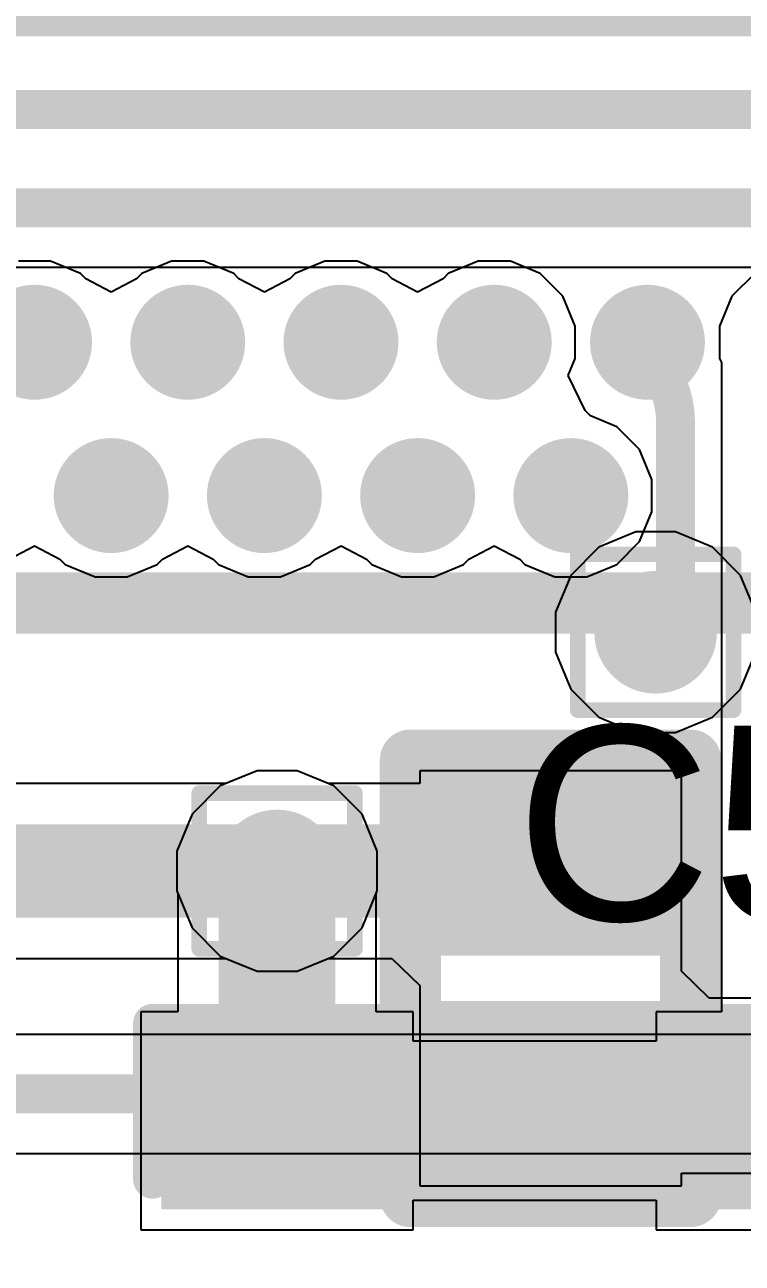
# Model space of a CAD drawing. Header units: inches. Extents: x -12 to 5355, y -7 to 5366.
# Drawn here: x 18.109 to 20.45, y 2.54 to 6.578 of the extents above; entities that cross this region are included whole.
import ezdxf

# ---------------------------------------------------------------- set-up
doc = ezdxf.new("R2010")
doc.units = ezdxf.units.IN
for name, color, linetype in [('BOTTOM LAYER', 5, 'Continuous'), ('Bottom Overlay', 54, 'Continuous'), ('Bottom Paste', 16, 'Continuous'), ('Bottom Solder', 6, 'Continuous'), ('Drill Drawing', 1, 'Continuous'), ('GROUND1', 16, 'Continuous'), ('GROUND2', 156, 'Continuous'), ('POWER', 76, 'Continuous'), ('SIGNAL', 90, 'Continuous'), ('TOP LAYER', 1, 'Continuous'), ('Top Overlay', 2, 'Continuous'), ('Top Paste', 8, 'Continuous'), ('Top Solder', 216, 'Continuous'), ('Via Holes', 16, 'Continuous')]:
    doc.layers.add(name, color=color, linetype=linetype)
doc.styles.add('Arial', font='', dxfattribs={"height": 0.2})
doc.styles.get('Arial').set_extended_font_data('Arial')

# ---------------------------------------------------------------- blocks, each defined once
blk = doc.blocks.new('IND_0402_B_30')
at = {"layer": 'BOTTOM LAYER'}
for points in [[(-0.5499989, 0.2999994), (-0.1499997, 0.2999994), (-0.1499997, -0.2999994), (-0.5499989, -0.2999994)], [(0.1499997, 0.2999994), (0.5499989, 0.2999994), (0.5499989, -0.2999994), (0.1499997, -0.2999994)]]:
    blk.add_hatch(color=5, dxfattribs=at).paths.add_polyline_path(points)
at = {"layer": 'Bottom Paste'}
for points in [[(-0.5499989, 0.2999994), (-0.1499997, 0.2999994), (-0.1499997, -0.2999994), (-0.5499989, -0.2999994)], [(0.1499997, 0.2999994), (0.5499989, 0.2999994), (0.5499989, -0.2999994), (0.1499997, -0.2999994)]]:
    blk.add_hatch(color=16, dxfattribs=at).paths.add_polyline_path(points)
at = {"layer": 'Bottom Solder'}
for points in [[(-0.6261988999999999, 0.3761994), (-0.0737997, 0.3761994), (-0.0737997, -0.3761994), (-0.6261988999999999, -0.3761994)], [(0.0737997, 0.3761994), (0.6261988999999999, 0.3761994), (0.6261988999999999, -0.3761994), (0.0737997, -0.3761994)]]:
    blk.add_hatch(color=6, dxfattribs=at).paths.add_polyline_path(points)
at = {"layer": 'Bottom Overlay'}
for points in [[(-0.7111999999999999, 0.4571999999999999, 0.1999996, 0.1999996, 0), (-0.7111999999999999, -0.4571999999999999, 0.1999996, 0.1999996, 0)], [(-0.7111999999999999, 0.4571999999999999, 0.1999996, 0.1999996, 0), (-0.3048, 0.4571999999999999, 0.1999996, 0.1999996, 0)], [(-0.3048, 0.4571999999999999, 0.1999996, 0.1999996, 0), (0.7111999999999999, 0.4571999999999999, 0.1999996, 0.1999996, 0)], [(0.7111999999999999, 0.4571999999999999, 0.1999996, 0.1999996, 0), (0.7111999999999999, -0.4571999999999999, 0.1999996, 0.1999996, 0)], [(-0.7111999999999999, -0.4571999999999999, 0.1999996, 0.1999996, 0), (-0.3048, -0.4571999999999999, 0.1999996, 0.1999996, 0)], [(-0.3048, -0.4571999999999999, 0.1999996, 0.1999996, 0), (0.7111999999999999, -0.4571999999999999, 0.1999996, 0.1999996, 0)]]:
    blk.add_lwpolyline(points, format="xyseb", dxfattribs=at)
for points in [[(-0.7611998999999999, 0.4571999999999999, 0.0999998, 0.0999998, 1), (-0.6612001, 0.4571999999999999, 0.0999998, 0.0999998, 1)], [(-0.7611998999999999, 0.4571999999999999, 0.0999998, 0.0999998, 1), (-0.6612001, 0.4571999999999999, 0.0999998, 0.0999998, 1)], [(-0.3547999, 0.4571999999999999, 0.0999998, 0.0999998, 1), (-0.2548001, 0.4571999999999999, 0.0999998, 0.0999998, 1)], [(-0.3547999, 0.4571999999999999, 0.0999998, 0.0999998, 1), (-0.2548001, 0.4571999999999999, 0.0999998, 0.0999998, 1)], [(0.6612001, 0.4571999999999999, 0.0999998, 0.0999998, 1), (0.7611998999999999, 0.4571999999999999, 0.0999998, 0.0999998, 1)], [(0.6612001, 0.4571999999999999, 0.0999998, 0.0999998, 1), (0.7611998999999999, 0.4571999999999999, 0.0999998, 0.0999998, 1)], [(-0.7611998999999999, -0.4571999999999999, 0.0999998, 0.0999998, 1), (-0.6612001, -0.4571999999999999, 0.0999998, 0.0999998, 1)], [(-0.7611998999999999, -0.4571999999999999, 0.0999998, 0.0999998, 1), (-0.6612001, -0.4571999999999999, 0.0999998, 0.0999998, 1)], [(-0.3547999, -0.4571999999999999, 0.0999998, 0.0999998, 1), (-0.2548001, -0.4571999999999999, 0.0999998, 0.0999998, 1)], [(-0.3547999, -0.4571999999999999, 0.0999998, 0.0999998, 1), (-0.2548001, -0.4571999999999999, 0.0999998, 0.0999998, 1)], [(0.6612001, -0.4571999999999999, 0.0999998, 0.0999998, 1), (0.7611998999999999, -0.4571999999999999, 0.0999998, 0.0999998, 1)], [(0.6612001, -0.4571999999999999, 0.0999998, 0.0999998, 1), (0.7611998999999999, -0.4571999999999999, 0.0999998, 0.0999998, 1)]]:
    blk.add_lwpolyline(points, format="xyseb", close=True, dxfattribs=at)
blk = doc.blocks.new('AQFN50P700X700X85_HS_74N_42')
at = {"layer": 'TOP LAYER'}
h = blk.add_hatch(color=1, dxfattribs=at)
edge = h.paths.add_edge_path()
edge.add_arc((-1.25000004, 3.25000112), 0.13750036, 0, 360)
h = blk.add_hatch(color=1, dxfattribs=at)
edge = h.paths.add_edge_path()
edge.add_arc((-0.7499985, 3.25000112), 0.13750036, 0, 360)
h = blk.add_hatch(color=1, dxfattribs=at)
edge = h.paths.add_edge_path()
edge.add_arc((-0.2499995, 3.25000112), 0.13750036, 0, 360)
h = blk.add_hatch(color=1, dxfattribs=at)
edge = h.paths.add_edge_path()
edge.add_arc((0.25000204, 3.25000112), 0.13750036, 0, 360)
h = blk.add_hatch(color=1, dxfattribs=at)
edge = h.paths.add_edge_path()
edge.add_arc((-1.49999954, 2.75000212), 0.13750036, 0, 360)
h = blk.add_hatch(color=1, dxfattribs=at)
edge = h.paths.add_edge_path()
edge.add_arc((-0.999998, 2.75000212), 0.13750036, 0, 360)
h = blk.add_hatch(color=1, dxfattribs=at)
edge = h.paths.add_edge_path()
edge.add_arc((-0.499999, 2.75000212), 0.13750036, 0, 360)
h = blk.add_hatch(color=1, dxfattribs=at)
edge = h.paths.add_edge_path()
edge.add_arc((0, 2.75000212), 0.13750036, 0, 360)
h = blk.add_hatch(color=1, dxfattribs=at)
edge = h.paths.add_edge_path()
edge.add_arc((0.50000154, 2.75000212), 0.13750036, 0, 360)
at = {"layer": 'Top Paste'}
h = blk.add_hatch(color=8, dxfattribs=at)
edge = h.paths.add_edge_path()
edge.add_arc((-1.25000004, 3.25000112), 0.1499997, 0, 360)
h = blk.add_hatch(color=8, dxfattribs=at)
edge = h.paths.add_edge_path()
edge.add_arc((-0.7499985, 3.25000112), 0.1499997, 0, 360)
h = blk.add_hatch(color=8, dxfattribs=at)
edge = h.paths.add_edge_path()
edge.add_arc((-0.2499995, 3.25000112), 0.1499997, 0, 360)
h = blk.add_hatch(color=8, dxfattribs=at)
edge = h.paths.add_edge_path()
edge.add_arc((0.25000204, 3.25000112), 0.1499997, 0, 360)
h = blk.add_hatch(color=8, dxfattribs=at)
edge = h.paths.add_edge_path()
edge.add_arc((-1.49999954, 2.75000212), 0.1499997, 0, 360)
h = blk.add_hatch(color=8, dxfattribs=at)
edge = h.paths.add_edge_path()
edge.add_arc((-0.999998, 2.75000212), 0.1499997, 0, 360)
h = blk.add_hatch(color=8, dxfattribs=at)
edge = h.paths.add_edge_path()
edge.add_arc((-0.499999, 2.75000212), 0.1499997, 0, 360)
h = blk.add_hatch(color=8, dxfattribs=at)
edge = h.paths.add_edge_path()
edge.add_arc((0, 2.75000212), 0.1499997, 0, 360)
h = blk.add_hatch(color=8, dxfattribs=at)
edge = h.paths.add_edge_path()
edge.add_arc((0.50000154, 2.75000212), 0.1499997, 0, 360)
at = {"layer": 'Top Solder'}
h = blk.add_hatch(color=216, dxfattribs=at)
edge = h.paths.add_edge_path()
edge.add_arc((-1.25000004, 3.25000112), 0.18750026, 0, 360)
h = blk.add_hatch(color=216, dxfattribs=at)
edge = h.paths.add_edge_path()
edge.add_arc((-0.7499985, 3.25000112), 0.18750026, 0, 360)
h = blk.add_hatch(color=216, dxfattribs=at)
edge = h.paths.add_edge_path()
edge.add_arc((-0.2499995, 3.25000112), 0.18750026, 0, 360)
h = blk.add_hatch(color=216, dxfattribs=at)
edge = h.paths.add_edge_path()
edge.add_arc((0.25000204, 3.25000112), 0.18750026, 0, 360)
h = blk.add_hatch(color=216, dxfattribs=at)
edge = h.paths.add_edge_path()
edge.add_arc((-1.49999954, 2.75000212), 0.18750026, 0, 360)
h = blk.add_hatch(color=216, dxfattribs=at)
edge = h.paths.add_edge_path()
edge.add_arc((-0.999998, 2.75000212), 0.18750026, 0, 360)
h = blk.add_hatch(color=216, dxfattribs=at)
edge = h.paths.add_edge_path()
edge.add_arc((-0.499999, 2.75000212), 0.18750026, 0, 360)
h = blk.add_hatch(color=216, dxfattribs=at)
edge = h.paths.add_edge_path()
edge.add_arc((0, 2.75000212), 0.18750026, 0, 360)
h = blk.add_hatch(color=216, dxfattribs=at)
edge = h.paths.add_edge_path()
edge.add_arc((0.50000154, 2.75000212), 0.18750026, 0, 360)
at = {"layer": 'Top Overlay'}
blk.add_lwpolyline([(3.60000042, 3.60000296, 0.1999996, 0.1999996, 0), (-3.60000042, 3.60000296, 0.1999996, 0.1999996, 0)], format="xyseb", dxfattribs=at)
blk = doc.blocks.new('C___0402_58')
at = {"layer": 'TOP LAYER'}
for points in [[(-0.6985, -0.3175), (-0.6985, 0.3175), (-0.2412999999999999, 0.3175), (-0.2413, -0.3175)], [(0.2412999999999999, -0.3175), (0.2413, 0.3175), (0.6985, 0.3175), (0.6985, -0.3175)]]:
    blk.add_hatch(color=1, dxfattribs=at).paths.add_polyline_path(points)
at = {"layer": 'Top Paste'}
for points in [[(-0.6985, -0.3175), (-0.6985, 0.3175), (-0.2412999999999999, 0.3175), (-0.2413, -0.3175)], [(0.2412999999999999, -0.3175), (0.2413, 0.3175), (0.6985, 0.3175), (0.6985, -0.3175)]]:
    blk.add_hatch(color=8, dxfattribs=at).paths.add_polyline_path(points)
at = {"layer": 'Top Solder'}
for points in [[(-0.7584998799999999, -0.37749988), (-0.7584998799999999, 0.37749988), (-0.18130012, 0.37749988), (-0.18130012, -0.37749988)], [(0.18130012, -0.37749988), (0.18130012, 0.37749988), (0.7584998799999999, 0.37749988), (0.7584998799999999, -0.37749988)]]:
    blk.add_hatch(color=216, dxfattribs=at).paths.add_polyline_path(points)
at = {"layer": 'Top Overlay'}
for points in [[(-0.7874, 0.4064, 0.127, 0.127, 0), (-0.7874, -0.4064, 0.127, 0.127, 0)], [(-0.7874, 0.4064, 0.127, 0.127, 0), (-0.2794, 0.4064, 0.127, 0.127, 0)], [(0.2794, 0.4064, 0.127, 0.127, 0), (0.7874, 0.4064, 0.127, 0.127, 0)], [(0.7874, 0.4064, 0.127, 0.127, 0), (0.7874, -0.4064, 0.127, 0.127, 0)], [(-0.7874, -0.4064, 0.127, 0.127, 0), (-0.2794, -0.4064, 0.127, 0.127, 0)], [(0.2794, -0.4064, 0.127, 0.127, 0), (0.7874, -0.4064, 0.127, 0.127, 0)]]:
    blk.add_lwpolyline(points, format="xyseb", dxfattribs=at)
for points in [[(-0.8191499999999999, 0.4064, 0.0635, 0.0635, 1), (-0.7556499999999999, 0.4064, 0.0635, 0.0635, 1)], [(-0.8191499999999999, 0.4064, 0.0635, 0.0635, 1), (-0.7556499999999999, 0.4064, 0.0635, 0.0635, 1)], [(-0.31115, 0.4064, 0.0635, 0.0635, 1), (-0.24765, 0.4064, 0.0635, 0.0635, 1)], [(0.24765, 0.4064, 0.0635, 0.0635, 1), (0.31115, 0.4064, 0.0635, 0.0635, 1)], [(0.7556499999999999, 0.4064, 0.0635, 0.0635, 1), (0.8191499999999999, 0.4064, 0.0635, 0.0635, 1)], [(0.7556499999999999, 0.4064, 0.0635, 0.0635, 1), (0.8191499999999999, 0.4064, 0.0635, 0.0635, 1)], [(-0.8191499999999999, -0.4064, 0.0635, 0.0635, 1), (-0.7556499999999999, -0.4064, 0.0635, 0.0635, 1)], [(-0.8191499999999999, -0.4064, 0.0635, 0.0635, 1), (-0.7556499999999999, -0.4064, 0.0635, 0.0635, 1)], [(-0.31115, -0.4064, 0.0635, 0.0635, 1), (-0.24765, -0.4064, 0.0635, 0.0635, 1)], [(0.24765, -0.4064, 0.0635, 0.0635, 1), (0.31115, -0.4064, 0.0635, 0.0635, 1)], [(0.7556499999999999, -0.4064, 0.0635, 0.0635, 1), (0.8191499999999999, -0.4064, 0.0635, 0.0635, 1)], [(0.7556499999999999, -0.4064, 0.0635, 0.0635, 1), (0.8191499999999999, -0.4064, 0.0635, 0.0635, 1)]]:
    blk.add_lwpolyline(points, format="xyseb", close=True, dxfattribs=at)
blk = doc.blocks.new('C___0402_59')
at = {"layer": 'TOP LAYER'}
for points in [[(-0.6985, -0.3175), (-0.6985, 0.3175), (-0.2412999999999999, 0.3175), (-0.2413, -0.3175)], [(0.2412999999999999, -0.3175), (0.2413, 0.3175), (0.6985, 0.3175), (0.6985, -0.3175)]]:
    blk.add_hatch(color=1, dxfattribs=at).paths.add_polyline_path(points)
at = {"layer": 'Top Paste'}
for points in [[(-0.6985, -0.3175), (-0.6985, 0.3175), (-0.2412999999999999, 0.3175), (-0.2413, -0.3175)], [(0.2412999999999999, -0.3175), (0.2413, 0.3175), (0.6985, 0.3175), (0.6985, -0.3175)]]:
    blk.add_hatch(color=8, dxfattribs=at).paths.add_polyline_path(points)
at = {"layer": 'Top Solder'}
for points in [[(-0.7584998799999999, -0.37749988), (-0.7584998799999999, 0.37749988), (-0.18130012, 0.37749988), (-0.18130012, -0.37749988)], [(0.18130012, -0.37749988), (0.18130012, 0.37749988), (0.7584998799999999, 0.37749988), (0.7584998799999999, -0.37749988)]]:
    blk.add_hatch(color=216, dxfattribs=at).paths.add_polyline_path(points)
at = {"layer": 'Top Overlay'}
for points in [[(-0.7874, 0.4064, 0.127, 0.127, 0), (-0.7874, -0.4064, 0.127, 0.127, 0)], [(-0.7874, 0.4064, 0.127, 0.127, 0), (-0.2794, 0.4064, 0.127, 0.127, 0)], [(0.2794, 0.4064, 0.127, 0.127, 0), (0.7874, 0.4064, 0.127, 0.127, 0)], [(0.7874, 0.4064, 0.127, 0.127, 0), (0.7874, -0.4064, 0.127, 0.127, 0)], [(-0.7874, -0.4064, 0.127, 0.127, 0), (-0.2794, -0.4064, 0.127, 0.127, 0)], [(0.2794, -0.4064, 0.127, 0.127, 0), (0.7874, -0.4064, 0.127, 0.127, 0)]]:
    blk.add_lwpolyline(points, format="xyseb", dxfattribs=at)
for points in [[(-0.8191499999999999, 0.4064, 0.0635, 0.0635, 1), (-0.7556499999999999, 0.4064, 0.0635, 0.0635, 1)], [(-0.8191499999999999, 0.4064, 0.0635, 0.0635, 1), (-0.7556499999999999, 0.4064, 0.0635, 0.0635, 1)], [(-0.31115, 0.4064, 0.0635, 0.0635, 1), (-0.24765, 0.4064, 0.0635, 0.0635, 1)], [(0.24765, 0.4064, 0.0635, 0.0635, 1), (0.31115, 0.4064, 0.0635, 0.0635, 1)], [(0.7556499999999999, 0.4064, 0.0635, 0.0635, 1), (0.8191499999999999, 0.4064, 0.0635, 0.0635, 1)], [(0.7556499999999999, 0.4064, 0.0635, 0.0635, 1), (0.8191499999999999, 0.4064, 0.0635, 0.0635, 1)], [(-0.8191499999999999, -0.4064, 0.0635, 0.0635, 1), (-0.7556499999999999, -0.4064, 0.0635, 0.0635, 1)], [(-0.8191499999999999, -0.4064, 0.0635, 0.0635, 1), (-0.7556499999999999, -0.4064, 0.0635, 0.0635, 1)], [(-0.31115, -0.4064, 0.0635, 0.0635, 1), (-0.24765, -0.4064, 0.0635, 0.0635, 1)], [(0.24765, -0.4064, 0.0635, 0.0635, 1), (0.31115, -0.4064, 0.0635, 0.0635, 1)], [(0.7556499999999999, -0.4064, 0.0635, 0.0635, 1), (0.8191499999999999, -0.4064, 0.0635, 0.0635, 1)], [(0.7556499999999999, -0.4064, 0.0635, 0.0635, 1), (0.8191499999999999, -0.4064, 0.0635, 0.0635, 1)]]:
    blk.add_lwpolyline(points, format="xyseb", close=True, dxfattribs=at)

msp = doc.modelspace()

# ---------------------------------------------------------------- hatches: boundary and pattern name
at = {"layer": 'BOTTOM LAYER'}
h = msp.add_hatch(color=5, dxfattribs=at)
edge = h.paths.add_edge_path()
edge.add_arc((20.1676, 4.597399999999999), 0.1999996, 0, 360)
h = msp.add_hatch(color=5, dxfattribs=at)
edge = h.paths.add_edge_path()
edge.add_arc((18.93241832, 3.818798559999999), 0.1999996, 0, 360)
at = {"layer": 'GROUND1'}
h = msp.add_hatch(color=16, dxfattribs=at)
edge = h.paths.add_edge_path()
edge.add_arc((20.1676, 4.597399999999999), 0.1999996, 0, 360)
h = msp.add_hatch(color=16, dxfattribs=at)
edge = h.paths.add_edge_path()
edge.add_arc((18.93241832, 3.818798559999999), 0.1999996, 0, 360)
at = {"layer": 'GROUND2'}
h = msp.add_hatch(color=156, dxfattribs=at)
edge = h.paths.add_edge_path()
edge.add_arc((20.1676, 4.597399999999999), 0.1999996, 0, 360)
h = msp.add_hatch(color=156, dxfattribs=at)
edge = h.paths.add_edge_path()
edge.add_arc((18.93241832, 3.818798559999999), 0.1999996, 0, 360)
at = {"layer": 'POWER'}
h = msp.add_hatch(color=76, dxfattribs=at)
edge = h.paths.add_edge_path()
edge.add_arc((20.1676, 4.597399999999999), 0.1999996, 0, 360)
h = msp.add_hatch(color=76, dxfattribs=at)
edge = h.paths.add_edge_path()
edge.add_arc((18.93241832, 3.818798559999999), 0.1999996, 0, 360)
at = {"layer": 'SIGNAL'}
h = msp.add_hatch(color=90, dxfattribs=at)
edge = h.paths.add_edge_path()
edge.add_arc((20.1676, 4.597399999999999), 0.1999996, 0, 360)
h = msp.add_hatch(color=90, dxfattribs=at)
edge = h.paths.add_edge_path()
edge.add_arc((18.93241832, 3.818798559999999), 0.1999996, 0, 360)
at = {"layer": 'TOP LAYER'}
h = msp.add_hatch(color=1, dxfattribs=at)
edge = h.paths.add_edge_path()
edge.add_arc((20.1676, 4.597399999999999), 0.1999996, 0, 360)
h = msp.add_hatch(color=1, dxfattribs=at)
edge = h.paths.add_edge_path()
edge.add_arc((18.93241832, 3.818798559999999), 0.1999996, 0, 360)
at = {"layer": 'Via Holes'}
h = msp.add_hatch(color=7, dxfattribs=at)
edge = h.paths.add_edge_path()
edge.add_arc((20.1676, 4.597399999999999), 0.0999998, 0, 360)
h = msp.add_hatch(color=7, dxfattribs=at)
edge = h.paths.add_edge_path()
edge.add_arc((18.93241832, 3.818798559999999), 0.0999998, 0, 360)

# ---------------------------------------------------------------- linework, layer by layer
at = {"layer": 'BOTTOM LAYER'}
for p, q in [((18.867374, 4.145798159999999), (18.76567748, 4.10367226)), ((18.99746264, 4.145798159999999), (18.867374, 4.145798159999999)), ((19.09915916, 4.10367226), (18.99746264, 4.145798159999999)), ((20.2516994, 4.145798159999999), (19.3977006, 4.145798159999999)), ((19.3977006, 4.145798159999999), (19.3977006, 4.10367226)), ((20.2516994, 3.5728021), (20.2516994, 4.145798159999999)), ((18.76567748, 4.10367226), (16.79203906, 4.10367226)), ((19.3977006, 4.10367226), (19.09915916, 4.10367226)), ((20.25170194, 3.49179896), (20.2516994, 3.5728021)), ((15.79000144, 3.53392486), (18.76567748, 3.53392486)), ((18.76567748, 3.53392486), (18.867374, 3.49179896)), ((18.99746264, 3.49179896), (19.09915916, 3.53392486)), ((19.09915916, 3.53392486), (19.30720294, 3.53392486)), ((19.30720294, 3.53392486), (19.39769806, 3.445799559999999)), ((18.867374, 3.49179896), (18.99746264, 3.49179896)), ((20.34219706, 3.40367366), (20.25170194, 3.49179896)), ((19.39769806, 3.445799559999999), (19.3977006, 3.364796419999999)), ((20.6312008, 3.40367366), (20.34219706, 3.40367366)), ((19.3977006, 3.364796419999999), (19.3977006, 2.79180036)), ((20.2516994, 2.79180036), (20.2516994, 2.83392626)), ((20.2516994, 2.83392626), (20.6312008, 2.83392626)), ((19.3977006, 2.79180036), (20.2516994, 2.79180036))]:
    msp.add_line(p, q, dxfattribs=at)
for points in [[(15.79000144, 3.818798559999999, 0.3048, 0.3048, 0), (18.93241832, 3.818798559999999, 0.3048, 0.3048, 0)], [(18.93241832, 3.818798559999999, 0.3048, 0.3048, 0), (19.8247, 3.818798559999999, 0.3048, 0.3048, 0)], [(19.8247, 3.11879996, 0.3048, 0.3048, 0), (21.0731989, 3.11879996, 0.3048, 0.3048, 0)]]:
    msp.add_lwpolyline(points, format="xyseb", dxfattribs=at)
for points in [[(18.85621832, 3.818798559999999, 0.1524, 0.1524, 1), (19.00861832, 3.818798559999999, 0.1524, 0.1524, 1)], [(18.85621832, 3.818798559999999, 0.1524, 0.1524, 1), (19.00861832, 3.818798559999999, 0.1524, 0.1524, 1)], [(19.7485, 3.818798559999999, 0.1524, 0.1524, 1), (19.9009, 3.818798559999999, 0.1524, 0.1524, 1)], [(19.7485, 3.11879996, 0.1524, 0.1524, 1), (19.9009, 3.11879996, 0.1524, 0.1524, 1)]]:
    msp.add_lwpolyline(points, format="xyseb", close=True, dxfattribs=at)
at = {"layer": 'Drill Drawing'}
for points in [[(19.9136, 4.8514, 0.0508, 0.0508, 0), (20.4216, 4.8514, 0.0508, 0.0508, 0)], [(19.9136, 4.3434, 0.0508, 0.0508, 0), (19.9136, 4.8514, 0.0508, 0.0508, 0)], [(20.4216, 4.3434, 0.0508, 0.0508, 0), (20.4216, 4.8514, 0.0508, 0.0508, 0)], [(19.9136, 4.3434, 0.0508, 0.0508, 0), (20.4216, 4.3434, 0.0508, 0.0508, 0)], [(18.67841832, 4.07279856, 0.0508, 0.0508, 0), (19.18641832, 4.07279856, 0.0508, 0.0508, 0)], [(18.67841832, 3.56479856, 0.0508, 0.0508, 0), (18.67841832, 4.07279856, 0.0508, 0.0508, 0)], [(19.18641832, 3.56479856, 0.0508, 0.0508, 0), (19.18641832, 4.07279856, 0.0508, 0.0508, 0)], [(18.67841832, 3.56479856, 0.0508, 0.0508, 0), (19.18641832, 3.56479856, 0.0508, 0.0508, 0)]]:
    msp.add_lwpolyline(points, format="xyseb", dxfattribs=at)
for points in [[(19.9009, 4.8514, 0.0254, 0.0254, 1), (19.9263, 4.8514, 0.0254, 0.0254, 1)], [(19.9009, 4.8514, 0.0254, 0.0254, 1), (19.9263, 4.8514, 0.0254, 0.0254, 1)], [(20.4089, 4.8514, 0.0254, 0.0254, 1), (20.4343, 4.8514, 0.0254, 0.0254, 1)], [(20.4089, 4.8514, 0.0254, 0.0254, 1), (20.4343, 4.8514, 0.0254, 0.0254, 1)], [(19.9009, 4.3434, 0.0254, 0.0254, 1), (19.9263, 4.3434, 0.0254, 0.0254, 1)], [(19.9009, 4.3434, 0.0254, 0.0254, 1), (19.9263, 4.3434, 0.0254, 0.0254, 1)], [(20.4089, 4.3434, 0.0254, 0.0254, 1), (20.4343, 4.3434, 0.0254, 0.0254, 1)], [(20.4089, 4.3434, 0.0254, 0.0254, 1), (20.4343, 4.3434, 0.0254, 0.0254, 1)], [(18.66571832, 4.07279856, 0.0254, 0.0254, 1), (18.69111832, 4.07279856, 0.0254, 0.0254, 1)], [(18.66571832, 4.07279856, 0.0254, 0.0254, 1), (18.69111832, 4.07279856, 0.0254, 0.0254, 1)], [(19.17371832, 4.07279856, 0.0254, 0.0254, 1), (19.19911832, 4.07279856, 0.0254, 0.0254, 1)], [(19.17371832, 4.07279856, 0.0254, 0.0254, 1), (19.19911832, 4.07279856, 0.0254, 0.0254, 1)], [(18.66571832, 3.56479856, 0.0254, 0.0254, 1), (18.69111832, 3.56479856, 0.0254, 0.0254, 1)], [(18.66571832, 3.56479856, 0.0254, 0.0254, 1), (18.69111832, 3.56479856, 0.0254, 0.0254, 1)], [(19.17371832, 3.56479856, 0.0254, 0.0254, 1), (19.19911832, 3.56479856, 0.0254, 0.0254, 1)], [(19.17371832, 3.56479856, 0.0254, 0.0254, 1), (19.19911832, 3.56479856, 0.0254, 0.0254, 1)]]:
    msp.add_lwpolyline(points, format="xyseb", close=True, dxfattribs=at)
at = {"layer": 'GROUND1'}
for p, q in [((18.867374, 4.145798159999999), (18.74718882, 4.096014159999999)), ((18.99746264, 4.145798159999999), (18.867374, 4.145798159999999)), ((19.11764782, 4.096014159999999), (18.99746264, 4.145798159999999)), ((18.74718882, 4.096014159999999), (18.65520272, 4.00402806)), ((19.20963392, 4.00402806), (19.11764782, 4.096014159999999)), ((18.65520272, 4.00402806), (18.60541872, 3.88384288)), ((19.25941792, 3.88384288), (19.20963392, 4.00402806)), ((18.60541872, 3.88384288), (18.60541872, 3.75375424)), ((19.25941792, 3.75375424), (19.25941792, 3.88384288)), ((18.60541872, 3.75375424), (18.65520272, 3.63356906)), ((19.20963392, 3.63356906), (19.25941792, 3.75375424)), ((18.65520272, 3.63356906), (18.74718882, 3.54158296)), ((19.11764782, 3.54158296), (19.20963392, 3.63356906)), ((18.74718882, 3.54158296), (18.867374, 3.49179896)), ((18.99746264, 3.49179896), (19.11764782, 3.54158296)), ((18.867374, 3.49179896), (18.99746264, 3.49179896))]:
    msp.add_line(p, q, dxfattribs=at)
at = {"layer": 'GROUND2'}
for p, q in [((18.867374, 4.145798159999999), (18.74718882, 4.096014159999999)), ((18.99746264, 4.145798159999999), (18.867374, 4.145798159999999)), ((19.11764782, 4.096014159999999), (18.99746264, 4.145798159999999)), ((18.74718882, 4.096014159999999), (18.65520272, 4.00402806)), ((19.20963392, 4.00402806), (19.11764782, 4.096014159999999)), ((18.65520272, 4.00402806), (18.60541872, 3.88384288)), ((19.25941792, 3.88384288), (19.20963392, 4.00402806)), ((18.60541872, 3.88384288), (18.60541872, 3.75375424)), ((19.25941792, 3.75375424), (19.25941792, 3.88384288)), ((18.60541872, 3.75375424), (18.65520272, 3.63356906)), ((19.20963392, 3.63356906), (19.25941792, 3.75375424)), ((18.65520272, 3.63356906), (18.74718882, 3.54158296)), ((19.11764782, 3.54158296), (19.20963392, 3.63356906)), ((18.74718882, 3.54158296), (18.867374, 3.49179896)), ((18.99746264, 3.49179896), (19.11764782, 3.54158296)), ((18.867374, 3.49179896), (18.99746264, 3.49179896))]:
    msp.add_line(p, q, dxfattribs=at)
at = {"layer": 'POWER'}
for p, q in [((20.10255568, 4.924399599999999), (19.9823705, 4.874615599999999)), ((20.23264432, 4.924399599999999), (20.10255568, 4.924399599999999)), ((20.3528295, 4.874615599999999), (20.23264432, 4.924399599999999)), ((19.9823705, 4.874615599999999), (19.8903844, 4.7826295)), ((20.4448156, 4.7826295), (20.3528295, 4.874615599999999)), ((19.8903844, 4.7826295), (19.8406004, 4.66244432)), ((20.4945996, 4.66244432), (20.4448156, 4.7826295)), ((19.8406004, 4.66244432), (19.8406004, 4.532355679999999)), ((19.8406004, 4.532355679999999), (19.8903844, 4.412170499999999)), ((20.4448156, 4.412170499999999), (20.4945996, 4.532355679999999)), ((19.8903844, 4.412170499999999), (19.9823705, 4.3201844)), ((20.3528295, 4.3201844), (20.4448156, 4.412170499999999)), ((19.9823705, 4.3201844), (20.10255568, 4.2704004)), ((20.23264432, 4.2704004), (20.3528295, 4.3201844)), ((20.10255568, 4.2704004), (20.23264432, 4.2704004)), ((18.867374, 4.145798159999999), (18.74718882, 4.096014159999999)), ((18.99746264, 4.145798159999999), (18.867374, 4.145798159999999)), ((19.11764782, 4.096014159999999), (18.99746264, 4.145798159999999)), ((18.74718882, 4.096014159999999), (18.65520272, 4.00402806)), ((19.20963392, 4.00402806), (19.11764782, 4.096014159999999)), ((18.65520272, 4.00402806), (18.60541872, 3.88384288)), ((19.25941792, 3.88384288), (19.20963392, 4.00402806)), ((18.60541872, 3.88384288), (18.60541872, 3.75375424)), ((19.25941792, 3.75375424), (19.25941792, 3.88384288)), ((18.60541872, 3.75375424), (18.65520272, 3.63356906)), ((19.20963392, 3.63356906), (19.25941792, 3.75375424)), ((18.65520272, 3.63356906), (18.74718882, 3.54158296)), ((19.11764782, 3.54158296), (19.20963392, 3.63356906)), ((18.74718882, 3.54158296), (18.867374, 3.49179896)), ((18.99746264, 3.49179896), (19.11764782, 3.54158296)), ((18.867374, 3.49179896), (18.99746264, 3.49179896))]:
    msp.add_line(p, q, dxfattribs=at)
at = {"layer": 'SIGNAL'}
for p, q in [((17.0315636, 5.78746874), (34.33369308, 5.78746874)), ((18.867374, 4.145798159999999), (18.74718882, 4.096014159999999)), ((18.99746264, 4.145798159999999), (18.867374, 4.145798159999999)), ((19.11764782, 4.096014159999999), (18.99746264, 4.145798159999999)), ((18.74718882, 4.096014159999999), (18.65520272, 4.00402806)), ((19.20963392, 4.00402806), (19.11764782, 4.096014159999999)), ((18.65520272, 4.00402806), (18.60541872, 3.88384288)), ((19.25941792, 3.88384288), (19.20963392, 4.00402806)), ((18.60541872, 3.88384288), (18.60541872, 3.75375424)), ((19.25941792, 3.75375424), (19.25941792, 3.88384288)), ((18.60541872, 3.75375424), (18.65520272, 3.63356906)), ((19.20963392, 3.63356906), (19.25941792, 3.75375424)), ((18.65520272, 3.63356906), (18.74718882, 3.54158296)), ((19.11764782, 3.54158296), (19.20963392, 3.63356906)), ((18.74718882, 3.54158296), (18.867374, 3.49179896)), ((18.99746264, 3.49179896), (19.11764782, 3.54158296)), ((18.867374, 3.49179896), (18.99746264, 3.49179896)), ((22.834219, 3.28593958), (14.43888908, 3.28593958)), ((14.43888908, 2.89747706), (22.85771908, 2.89747706))]:
    msp.add_line(p, q, dxfattribs=at)
for points in [[(17.78, 6.604, 0.127, 0.127, 0), (33.74622664, 6.604, 0.127, 0.127, 0)], [(17.4117, 6.301816199999999, 0.127, 0.127, 0), (34.16226339999999, 6.301816199999999, 0.127, 0.127, 0)], [(17.0315636, 5.981699999999999, 0.127, 0.127, 0), (34.33369308, 5.981699999999999, 0.127, 0.127, 0)], [(14.43888908, 3.09170832, 0.127, 0.127, 0), (23.11304496, 3.09170832, 0.127, 0.127, 0)]]:
    msp.add_lwpolyline(points, format="xyseb", dxfattribs=at)
at = {"layer": 'TOP LAYER'}
for p, q in [((18.19361106, 5.80749918), (18.08838394, 5.80749918)), ((18.29082448, 5.76723002), (18.19361106, 5.80749918)), ((18.58838548, 5.80749918), (18.49117206, 5.76723002)), ((18.6936126, 5.80749918), (18.58838548, 5.80749918)), ((18.79082602, 5.76723002), (18.6936126, 5.80749918)), ((19.08838448, 5.80749918), (18.99117106, 5.76723002)), ((19.1936116, 5.80749918), (19.08838448, 5.80749918)), ((19.29082502, 5.76723002), (19.1936116, 5.80749918)), ((19.58838348, 5.80749918), (19.49117006, 5.76723002)), ((19.6936106, 5.80749918), (19.58838348, 5.80749918)), ((19.79082402, 5.76723002), (19.6936106, 5.80749918)), ((18.30803044, 5.750024059999999), (18.29082448, 5.76723002)), ((18.390997, 5.706381779999999), (18.30803044, 5.750024059999999)), ((18.4739661, 5.750024059999999), (18.390997, 5.706381779999999)), ((18.49117206, 5.76723002), (18.4739661, 5.750024059999999)), ((18.80802944, 5.7500266), (18.79082602, 5.76723002)), ((18.89099854, 5.706381779999999), (18.80802944, 5.7500266)), ((18.97396764, 5.7500266), (18.89099854, 5.706381779999999)), ((18.99117106, 5.76723002), (18.97396764, 5.7500266)), ((19.30802844, 5.7500266), (19.29082502, 5.76723002)), ((19.39099754, 5.706381779999999), (19.30802844, 5.7500266)), ((19.47396664, 5.7500266), (19.39099754, 5.706381779999999)), ((19.49117006, 5.76723002), (19.47396664, 5.7500266)), ((19.86522824, 5.6928258), (19.79082402, 5.76723002)), ((20.4911706, 5.76723002), (20.41676638, 5.6928258)), ((19.9054974, 5.595612379999999), (19.86522824, 5.6928258)), ((20.41676638, 5.6928258), (20.37649722, 5.595612379999999)), ((19.9054974, 5.49038526), (19.9054974, 5.595612379999999)), ((20.37649722, 5.595612379999999), (20.37649722, 5.49038526)), ((19.88234784, 5.434502719999999), (19.9054974, 5.49038526)), ((20.37649722, 5.49038526), (20.38202172, 5.47704772)), ((20.38202172, 5.47704772), (20.38202172, 3.36001106)), ((19.93746076, 5.32025606), (19.88234784, 5.434502719999999)), ((19.9546083, 5.30294596), (19.93746076, 5.32025606)), ((20.04082606, 5.26723102), (19.9546083, 5.30294596)), ((20.11523028, 5.1928268), (20.04082606, 5.26723102)), ((20.15549944, 5.09561338), (20.11523028, 5.1928268)), ((20.15549944, 4.99038626), (20.15549944, 5.09561338)), ((20.11523028, 4.89317284), (20.15549944, 4.99038626)), ((20.04082606, 4.81876862), (20.11523028, 4.89317284)), ((18.0580284, 4.83597204), (18.1409975, 4.87961686)), ((18.1409975, 4.87961686), (18.2239666, 4.83597204)), ((18.55802994, 4.835974579999999), (18.64099904, 4.87961686)), ((18.64099904, 4.87961686), (18.7239656, 4.835974579999999)), ((19.05802894, 4.83597204), (19.14099804, 4.87961686)), ((19.14099804, 4.87961686), (19.22396714, 4.83597204)), ((19.55803048, 4.835974579999999), (19.64099958, 4.87961686)), ((19.64099958, 4.87961686), (19.72396614, 4.835974579999999)), ((18.2239666, 4.83597204), (18.24117002, 4.81876862)), ((18.24117002, 4.81876862), (18.33838344, 4.778499459999999)), ((18.44361056, 4.778499459999999), (18.54082398, 4.81876862)), ((18.54082398, 4.81876862), (18.55802994, 4.835974579999999)), ((18.7239656, 4.835974579999999), (18.74117156, 4.81876862)), ((18.74117156, 4.81876862), (18.83838498, 4.778499459999999)), ((18.9436121, 4.778499459999999), (19.04082552, 4.81876862)), ((19.04082552, 4.81876862), (19.05802894, 4.83597204)), ((19.22396714, 4.83597204), (19.24117056, 4.81876862)), ((19.24117056, 4.81876862), (19.33838398, 4.778499459999999)), ((19.4436111, 4.778499459999999), (19.54082452, 4.81876862)), ((19.54082452, 4.81876862), (19.55803048, 4.835974579999999)), ((19.72396614, 4.835974579999999), (19.7411721, 4.81876862)), ((19.7411721, 4.81876862), (19.83838552, 4.778499459999999)), ((19.94361264, 4.778499459999999), (20.04082606, 4.81876862)), ((18.33838344, 4.778499459999999), (18.44361056, 4.778499459999999)), ((18.83838498, 4.778499459999999), (18.9436121, 4.778499459999999)), ((19.33838398, 4.778499459999999), (19.4436111, 4.778499459999999)), ((19.83838552, 4.778499459999999), (19.94361264, 4.778499459999999)), ((18.867374, 4.145798159999999), (18.74718882, 4.096014159999999)), ((18.99746264, 4.145798159999999), (18.867374, 4.145798159999999)), ((19.11764782, 4.096014159999999), (18.99746264, 4.145798159999999)), ((18.74718882, 4.096014159999999), (18.65520272, 4.00402806)), ((19.20963392, 4.00402806), (19.11764782, 4.096014159999999)), ((18.65520272, 4.00402806), (18.60541872, 3.88384288)), ((19.25941792, 3.88384288), (19.20963392, 4.00402806)), ((18.60541872, 3.88384288), (18.60541872, 3.75375424)), ((19.25941792, 3.75375424), (19.25941792, 3.88384288)), ((18.60541872, 3.75375424), (18.60869786, 3.745837059999999)), ((18.60869786, 3.745837059999999), (18.60869786, 3.36001106)), ((19.25613878, 3.745837059999999), (19.25941792, 3.75375424)), ((19.25613878, 3.36001106), (19.25613878, 3.745837059999999)), ((18.60869786, 3.36001106), (18.48791832, 3.36001106)), ((18.48791832, 3.36001106), (18.48791832, 2.64881106)), ((19.37691832, 3.36001106), (19.25613878, 3.36001106)), ((19.37691832, 3.26338692), (19.37691832, 3.36001106)), ((20.38202172, 3.36001106), (20.16916972, 3.36001106)), ((20.16916972, 3.36001106), (20.16916972, 3.26338692)), ((20.16916972, 3.26338692), (19.37691832, 3.26338692)), ((19.37691832, 2.64881106), (19.37691832, 2.7454352)), ((19.37691832, 2.7454352), (20.16916972, 2.7454352)), ((20.16916972, 2.7454352), (20.16916972, 2.64881106)), ((18.48791832, 2.64881106), (19.37691832, 2.64881106)), ((20.16916972, 2.64881106), (21.05816972, 2.64881106))]:
    msp.add_line(p, q, dxfattribs=at)
for points in [[(20.14099858, 5.502948099999999, 0.127, 0.127, -0.0003362918067840092), (20.14129576, 5.50265092, 0.127, 0.127, 0)], [(20.14129576, 5.50265092, 0.127, 0.127, -0.1985627931914898), (20.23261384, 5.28176998, 0.127, 0.127, 0)], [(20.23261384, 4.59253844, 0.127, 0.127, 0), (20.23261384, 5.28176998, 0.127, 0.127, 0)], [(20.1676, 4.6228, 0.127, 0.127, 0), (20.1676, 4.69667336, 0.127, 0.127, 0)], [(18.93241832, 3.00441106, 0.3809999999999999, 0.3809999999999999, 0), (18.93241832, 3.818798559999999, 0.3809999999999999, 0.3809999999999999, 0)], [(18.93241832, 3.00441106, 0.254, 0.254, 0), (20.61366972, 3.00441106, 0.254, 0.254, 0)]]:
    msp.add_lwpolyline(points, format="xyseb", dxfattribs=at)
for points in [[(20.10924858, 5.502948099999999, 0.0635, 0.0635, 1), (20.17274858, 5.502948099999999, 0.0635, 0.0635, 1)], [(20.10954576, 5.50265092, 0.0635, 0.0635, 1), (20.17304576, 5.50265092, 0.0635, 0.0635, 1)], [(20.10954576, 5.50265092, 0.0635, 0.0635, 1), (20.17304576, 5.50265092, 0.0635, 0.0635, 1)], [(20.20086384, 5.28176998, 0.0635, 0.0635, 1), (20.26436384, 5.28176998, 0.0635, 0.0635, 1)], [(20.20086384, 5.28176998, 0.0635, 0.0635, 1), (20.26436384, 5.28176998, 0.0635, 0.0635, 1)], [(20.13585, 4.69667336, 0.0635, 0.0635, 1), (20.19935, 4.69667336, 0.0635, 0.0635, 1)], [(20.13585, 4.6228, 0.0635, 0.0635, 1), (20.19935, 4.6228, 0.0635, 0.0635, 1)], [(20.20086384, 4.59253844, 0.0635, 0.0635, 1), (20.26436384, 4.59253844, 0.0635, 0.0635, 1)], [(18.83716832, 3.818798559999999, 0.1905, 0.1905, 1), (19.02766832, 3.818798559999999, 0.1905, 0.1905, 1)], [(18.83716832, 3.00441106, 0.1905, 0.1905, 1), (19.02766832, 3.00441106, 0.1905, 0.1905, 1)], [(18.86891832, 3.00441106, 0.127, 0.127, 1), (18.99591832, 3.00441106, 0.127, 0.127, 1)]]:
    msp.add_lwpolyline(points, format="xyseb", close=True, dxfattribs=at)

# ---------------------------------------------------------------- block references
for name, p, rotation in [('AQFN50P700X700X85_HS_74N_42', (18.64099904, 8.29300094), 180), ('IND_0402_B_30', (19.8247, 3.468799259999999), 90), ('C___0402_58', (18.93241832, 2.53451106), 90), ('C___0402_59', (20.61366972, 2.53451106), 90)]:
    msp.add_blockref(name, p, dxfattribs=dict(rotation=rotation))

# ---------------------------------------------------------------- texts
at = {"layer": 'Top Overlay', "style": 'Arial'}
msp.add_text('C57', height=0.635, dxfattribs=at).set_placement((19.7104, 3.6576))

doc.saveas('drawing.dxf')
